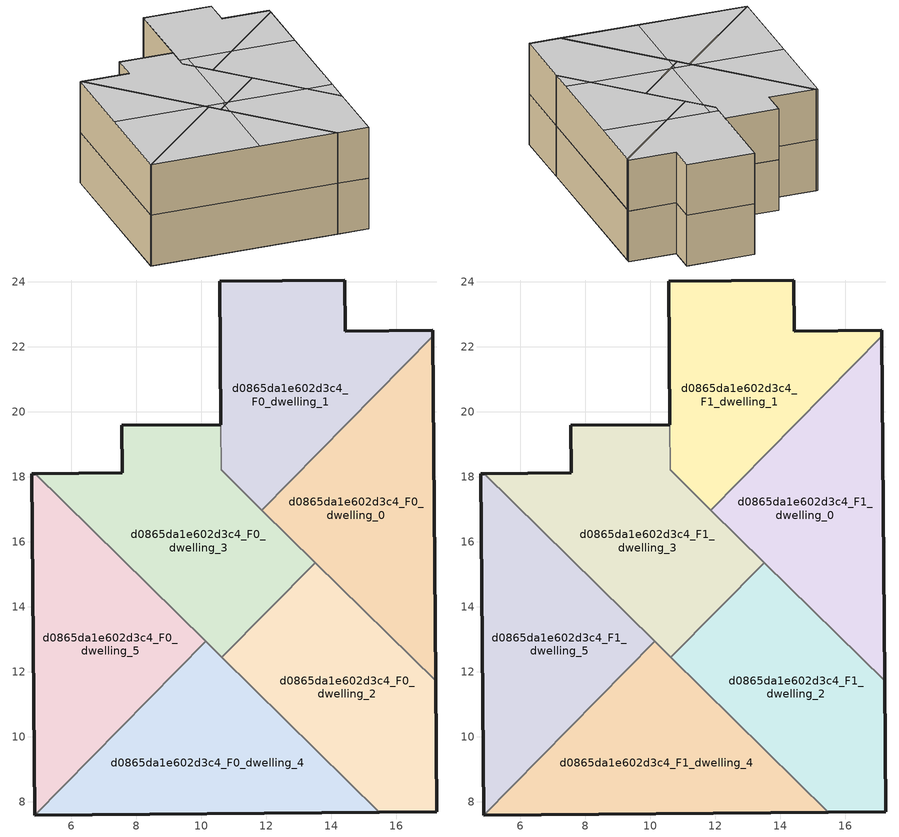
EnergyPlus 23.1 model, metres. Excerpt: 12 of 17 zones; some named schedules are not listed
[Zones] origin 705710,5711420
d0865da1e602d3c4_F0_dwelling_0
 floor ground (EU_floor_Construction): 17.22,11.71 17.13,22.32 11.87,16.97 z0
 wall outside (EU_wall_Construction): 17.13,22.32 17.22,11.71 z0:3
 wall to d0865da1e602d3c4_F0_dwelling_1 (EU_wall_Construction): 11.87,16.97 17.13,22.32 z0:3
 wall to d0865da1e602d3c4_F0_dwelling_2 (EU_wall_Construction): 17.22,11.71 13.51,15.36 z0:3
 wall to d0865da1e602d3c4_F0_dwelling_3 (EU_wall_Construction): 13.51,15.36 11.87,16.97 z0:3
d0865da1e602d3c4_F0_dwelling_1
 floor ground (EU_floor_Construction): 11.87,16.97 17.13,22.32 17.13,22.51 14.44,22.49 14.43,24.06 10.57,24.02 10.62,18.21 z0
 wall outside (EU_wall_Construction): 10.61,19.6 10.57,24.02 14.43,24.06 14.44,22.49 17.13,22.51 17.13,22.32 z0:3
 wall to d0865da1e602d3c4_F0_dwelling_3 (EU_wall_Construction): 11.87,16.97 10.62,18.21 10.61,19.6 z0:3
d0865da1e602d3c4_F0_dwelling_2
 floor ground (EU_floor_Construction): 17.25,7.69 17.22,11.71 13.51,15.36 10.64,12.44 15.48,7.68 z0
 wall outside (EU_wall_Construction): 17.22,11.71 17.25,7.69 15.48,7.68 z0:3
 wall to d0865da1e602d3c4_F0_dwelling_3 (EU_wall_Construction): 10.64,12.44 13.51,15.36 z0:3
 wall to d0865da1e602d3c4_F0_dwelling_4 (EU_wall_Construction): 15.48,7.68 10.64,12.44 z0:3
d0865da1e602d3c4_F0_dwelling_3
 floor ground (EU_floor_Construction): 10.64,12.44 13.51,15.36 10.62,18.21 10.61,19.6 7.56,19.58 7.57,18.12 4.89,18.1 z0
 wall outside (EU_wall_Construction): 4.89,18.1 7.57,18.12 7.56,19.58 10.61,19.6 z0:3
 wall to d0865da1e602d3c4_F0_dwelling_5 (EU_wall_Construction): 10.14,12.94 4.89,18.1 z0:3
 wall to d0865da1e602d3c4_F0_dwelling_4 (EU_wall_Construction): 10.64,12.44 10.14,12.94 z0:3
d0865da1e602d3c4_F0_dwelling_4
 floor ground (EU_floor_Construction): 15.48,7.68 10.14,12.94 4.88,7.59 z0
 wall outside (EU_wall_Construction): 15.48,7.68 4.88,7.59 z0:3
 wall to d0865da1e602d3c4_F0_dwelling_5 (EU_wall_Construction): 4.88,7.59 10.14,12.94 z0:3
d0865da1e602d3c4_F0_dwelling_5
 floor ground (EU_floor_Construction): 4.88,7.59 10.14,12.94 4.89,18.1 4.79,18.1 z0
 wall outside (EU_wall_Construction): 4.88,7.59 4.79,18.1 4.89,18.1 z0:3
d0865da1e602d3c4_F1_dwelling_0
 floor to d0865da1e602d3c4_F0_dwelling_0 (EU_floor_Construction): 17.22,11.71 17.13,22.32 11.87,16.97 z3
 wall outside (EU_wall_Construction): 17.13,22.32 17.22,11.71 z3:6
 wall to d0865da1e602d3c4_F1_dwelling_1 (EU_wall_Construction): 11.87,16.97 17.13,22.32 z3:6
 wall to d0865da1e602d3c4_F1_dwelling_2 (EU_wall_Construction): 17.22,11.71 13.51,15.36 z3:6
 wall to d0865da1e602d3c4_F1_dwelling_3 (EU_wall_Construction): 13.51,15.36 11.87,16.97 z3:6
 ceiling to d0865da1e602d3c4_F2_dwelling_3 (EU_floor_Construction): 17.16,18.71 17.21,13.14 15.78,13.13 11.87,16.97 13.56,18.69 z6
 ceiling to d0865da1e602d3c4_F2_dwelling_4 (EU_floor_Construction): 17.13,22.32 17.16,18.71 13.56,18.69 z6
 ceiling to d0865da1e602d3c4_F2_dwelling_1 (EU_floor_Construction): 17.21,13.14 17.22,11.71 15.78,13.13 z6
d0865da1e602d3c4_F1_dwelling_1
 floor to d0865da1e602d3c4_F0_dwelling_1 (EU_floor_Construction): 11.87,16.97 17.13,22.32 17.13,22.51 14.44,22.49 14.43,24.06 10.57,24.02 10.62,18.21 z3
 wall outside (EU_wall_Construction): 10.61,19.6 10.57,24.02 14.43,24.06 14.44,22.49 17.13,22.51 17.13,22.32 z3:6
 wall to d0865da1e602d3c4_F1_dwelling_3 (EU_wall_Construction): 11.87,16.97 10.62,18.21 10.61,19.6 z3:6
 ceiling to d0865da1e602d3c4_F2_dwelling_4 (EU_floor_Construction): 17.13,22.51 17.13,22.32 13.56,18.69 10.62,18.66 10.57,24.02 14.43,24.06 14.44,22.49 z6
 ceiling to d0865da1e602d3c4_F2_dwelling_2 (EU_floor_Construction): 11.1,18.67 11.11,17.72 10.62,18.21 10.61,18.66 z6
 ceiling to d0865da1e602d3c4_F2_dwelling_3 (EU_floor_Construction): 13.56,18.69 11.87,16.97 11.11,17.72 11.1,18.67 z6
 roof outside (EU_roof_Construction): 10.57,24.02 10.62,18.66 10.62,18.21 z6
d0865da1e602d3c4_F1_dwelling_2
 floor to d0865da1e602d3c4_F0_dwelling_2 (EU_floor_Construction): 17.25,7.69 17.22,11.71 13.51,15.36 10.64,12.44 15.48,7.68 z3
 wall outside (EU_wall_Construction): 17.22,11.71 17.25,7.69 15.48,7.68 z3:6
 wall to d0865da1e602d3c4_F1_dwelling_3 (EU_wall_Construction): 10.64,12.44 13.51,15.36 z3:6
 wall to d0865da1e602d3c4_F1_dwelling_4 (EU_wall_Construction): 15.48,7.68 10.64,12.44 z3:6
 ceiling to d0865da1e602d3c4_F2_dwelling_1 (EU_floor_Construction): 17.22,11.71 17.25,7.69 15.48,7.68 11.03,12.06 11.02,12.83 11.28,13.1 15.78,13.13 z6
 ceiling to d0865da1e602d3c4_F2_dwelling_0 (EU_floor_Construction): 11.02,12.83 11.03,12.06 10.64,12.44 z6
 ceiling to d0865da1e602d3c4_F2_dwelling_3 (EU_floor_Construction): 15.78,13.13 11.28,13.1 13.51,15.36 z6
d0865da1e602d3c4_F1_dwelling_3
 floor to d0865da1e602d3c4_F0_dwelling_3 (EU_floor_Construction): 10.64,12.44 13.51,15.36 10.62,18.21 10.61,19.6 7.56,19.58 7.57,18.12 4.89,18.1 z3
 wall outside (EU_wall_Construction): 4.89,18.1 7.57,18.12 7.56,19.58 10.61,19.6 z3:6
 wall to d0865da1e602d3c4_F1_dwelling_5 (EU_wall_Construction): 10.14,12.94 4.89,18.1 z3:6
 wall to d0865da1e602d3c4_F1_dwelling_4 (EU_wall_Construction): 10.64,12.44 10.14,12.94 z3:6
 ceiling to d0865da1e602d3c4_F2_dwelling_2 (EU_floor_Construction): 10.61,19.6 10.62,18.21 11.11,17.72 11.15,13.09 9.98,13.09 4.89,18.1 7.57,18.12 7.56,19.58 z6
 ceiling to d0865da1e602d3c4_F2_dwelling_3 (EU_floor_Construction): 13.51,15.36 11.28,13.1 11.15,13.09 11.11,17.72 z6
 ceiling to d0865da1e602d3c4_F2_dwelling_1 (EU_floor_Construction): 11.28,13.1 11.02,12.83 11.02,13.09 z6
 ceiling to d0865da1e602d3c4_F2_dwelling_0 (EU_floor_Construction): 11.02,13.09 11.02,12.83 10.64,12.44 9.98,13.09 z6
d0865da1e602d3c4_F1_dwelling_4
 floor to d0865da1e602d3c4_F0_dwelling_4 (EU_floor_Construction): 15.48,7.68 10.14,12.94 4.88,7.59 z3
 wall outside (EU_wall_Construction): 15.48,7.68 4.88,7.59 z3:6
 wall to d0865da1e602d3c4_F1_dwelling_5 (EU_wall_Construction): 4.88,7.59 10.14,12.94 z3:6
 ceiling to d0865da1e602d3c4_F2_dwelling_0 (EU_floor_Construction): 11.03,12.06 11.06,7.64 4.88,7.59 10.14,12.94 z6
 ceiling to d0865da1e602d3c4_F2_dwelling_1 (EU_floor_Construction): 15.48,7.68 11.06,7.64 11.03,12.06 z6
d0865da1e602d3c4_F1_dwelling_5
 floor to d0865da1e602d3c4_F0_dwelling_5 (EU_floor_Construction): 4.88,7.59 10.14,12.94 4.89,18.1 4.79,18.1 z3
 wall outside (EU_wall_Construction): 4.88,7.59 4.79,18.1 4.89,18.1 z3:6
 ceiling to d0865da1e602d3c4_F2_dwelling_0 (EU_floor_Construction): 10.14,12.94 4.88,7.59 4.83,13.04 9.98,13.09 z6
 ceiling to d0865da1e602d3c4_F2_dwelling_2 (EU_floor_Construction): 9.98,13.09 4.83,13.04 4.79,18.1 4.89,18.1 z6
[Building]
EU S2 Campaign: North Axis=0; Terrain=City; Solar Distribution=FullExterior
[Site:Location]
London: Latitude=51.5; Longitude=-0.5; Time Zone=0; Elevation=25
[SizingPeriod:WeatherFileDays]
AnnualSizingPeriod: Begin Month=1; Begin Day of Month=1; End Month=12; End Day of Month=31; Day of Week for Start Day=Monday; Use Weather File Daylight Saving Period=No; Use Weather File Rain and Snow Indicators=No
[MATERIAL]
EU_InternalMass_Material: Roughness=MediumRough; Thickness=0.1; Conductivity=1; Density=1800; Specific Heat=900; Thermal Absorptance=0.9; Solar Absorptance=0.7; Visible Absorptance=0.7
[MATERIAL:NOMASS] Roughness=MediumRough; Thermal Absorptance=0.9; Solar Absorptance=0.7; Visible Absorptance=0.7
Name | Thermal Resistance
EU_wall_NoMass | 1.04674
EU_roof_NoMass | 4.32442
EU_floor_NoMass | 2.04616
[CONSTRUCTION]
EU_wall_Construction: EU_wall_NoMass
EU_roof_Construction: EU_roof_NoMass
EU_floor_Construction: EU_floor_NoMass
EU_InternalMass_Construction: EU_InternalMass_Material
[ZONE] Type=1; Multiplier=1; Ceiling Height=autocalculate; Floor Area=autocalculate; Part of Total Floor Area=Yes
Name | Volume
d0865da1e602d3c4_F0_dwelling_0; d0865da1e602d3c4_F1_dwelling_0 | 84.394
d0865da1e602d3c4_F0_dwelling_1; d0865da1e602d3c4_F1_dwelling_1 | 81.498
d0865da1e602d3c4_F0_dwelling_2; d0865da1e602d3c4_F1_dwelling_2 | 84.3809
d0865da1e602d3c4_F0_dwelling_3; d0865da1e602d3c4_F1_dwelling_3 | 87.323
d0865da1e602d3c4_F0_dwelling_4; d0865da1e602d3c4_F1_dwelling_4 | 84.3948
d0865da1e602d3c4_F0_dwelling_5; d0865da1e602d3c4_F1_dwelling_5 | 84.397
[INTERNALMASS] Construction=EU_InternalMass_Construction
Name | Zone or ZoneList | Surface Area
d0865da1e602d3c4_F0_dwelling_0_EU_InternalMass | d0865da1e602d3c4_F0_dwelling_0 | 28.1316
d0865da1e602d3c4_F0_dwelling_1_EU_InternalMass | d0865da1e602d3c4_F0_dwelling_1 | 27.1646
d0865da1e602d3c4_F0_dwelling_2_EU_InternalMass | d0865da1e602d3c4_F0_dwelling_2 | 28.1267
d0865da1e602d3c4_F0_dwelling_3_EU_InternalMass | d0865da1e602d3c4_F0_dwelling_3 | 29.1071
d0865da1e602d3c4_F0_dwelling_4_EU_InternalMass | d0865da1e602d3c4_F0_dwelling_4 | 28.1316
d0865da1e602d3c4_F0_dwelling_5_EU_InternalMass | d0865da1e602d3c4_F0_dwelling_5 | 28.132
d0865da1e602d3c4_F1_dwelling_0_EU_InternalMass | d0865da1e602d3c4_F1_dwelling_0 | 28.1316
d0865da1e602d3c4_F1_dwelling_1_EU_InternalMass | d0865da1e602d3c4_F1_dwelling_1 | 27.1646
d0865da1e602d3c4_F1_dwelling_2_EU_InternalMass | d0865da1e602d3c4_F1_dwelling_2 | 28.1267
d0865da1e602d3c4_F1_dwelling_3_EU_InternalMass | d0865da1e602d3c4_F1_dwelling_3 | 29.1071
d0865da1e602d3c4_F1_dwelling_4_EU_InternalMass | d0865da1e602d3c4_F1_dwelling_4 | 28.1316
d0865da1e602d3c4_F1_dwelling_5_EU_InternalMass | d0865da1e602d3c4_F1_dwelling_5 | 28.132
[OTHEREQUIPMENT] Fuel Type=Electricity; Design Level Calculation Method=Watts/Area; Power per Zone Floor Area=1; Fraction Latent=0; Fraction Radiant=0; Fraction Lost=0; Carbon Dioxide Generation Rate=0; EndUse Subcategory=EU_Step8_InternalGains
Name | Zone or ZoneList or Space or SpaceList | Schedule
EU_Step8_InternalGain_d0865da1e602d3c4_F0_dwelling_0_f000 | d0865da1e602d3c4_F0_dwelling_0 | EU_Step8_GainSchedule_d0865da1e602d3c4_F0_dwelling_0_f000
EU_Step8_InternalGain_d0865da1e602d3c4_F0_dwelling_1_f000 | d0865da1e602d3c4_F0_dwelling_1 | EU_Step8_GainSchedule_d0865da1e602d3c4_F0_dwelling_1_f000
EU_Step8_InternalGain_d0865da1e602d3c4_F0_dwelling_2_f000 | d0865da1e602d3c4_F0_dwelling_2 | EU_Step8_GainSchedule_d0865da1e602d3c4_F0_dwelling_2_f000
EU_Step8_InternalGain_d0865da1e602d3c4_F0_dwelling_3_f000 | d0865da1e602d3c4_F0_dwelling_3 | EU_Step8_GainSchedule_d0865da1e602d3c4_F0_dwelling_3_f000
EU_Step8_InternalGain_d0865da1e602d3c4_F0_dwelling_4_f000 | d0865da1e602d3c4_F0_dwelling_4 | EU_Step8_GainSchedule_d0865da1e602d3c4_F0_dwelling_4_f000
EU_Step8_InternalGain_d0865da1e602d3c4_F0_dwelling_5_f000 | d0865da1e602d3c4_F0_dwelling_5 | EU_Step8_GainSchedule_d0865da1e602d3c4_F0_dwelling_5_f000
EU_Step8_InternalGain_d0865da1e602d3c4_F1_dwelling_0_f000 | d0865da1e602d3c4_F1_dwelling_0 | EU_Step8_GainSchedule_d0865da1e602d3c4_F1_dwelling_0_f000
EU_Step8_InternalGain_d0865da1e602d3c4_F1_dwelling_1_f000 | d0865da1e602d3c4_F1_dwelling_1 | EU_Step8_GainSchedule_d0865da1e602d3c4_F1_dwelling_1_f000
EU_Step8_InternalGain_d0865da1e602d3c4_F1_dwelling_2_f000 | d0865da1e602d3c4_F1_dwelling_2 | EU_Step8_GainSchedule_d0865da1e602d3c4_F1_dwelling_2_f000
EU_Step8_InternalGain_d0865da1e602d3c4_F1_dwelling_3_f000 | d0865da1e602d3c4_F1_dwelling_3 | EU_Step8_GainSchedule_d0865da1e602d3c4_F1_dwelling_3_f000
EU_Step8_InternalGain_d0865da1e602d3c4_F1_dwelling_4_f000 | d0865da1e602d3c4_F1_dwelling_4 | EU_Step8_GainSchedule_d0865da1e602d3c4_F1_dwelling_4_f000
EU_Step8_InternalGain_d0865da1e602d3c4_F1_dwelling_5_f000 | d0865da1e602d3c4_F1_dwelling_5 | EU_Step8_GainSchedule_d0865da1e602d3c4_F1_dwelling_5_f000
[ZONEVENTILATION:DESIGNFLOWRATE] Schedule=EU_AlwaysOn; Design Flow Rate Calculation Method=AirChanges/Hour; Air Changes per Hour=0.488719; Ventilation Type=Natural; Fan Pressure Rise=0; Fan Total Efficiency=1; Constant Term Coefficient=1; Temperature Term Coefficient=0; Velocity Term Coefficient=0; Velocity Squared Term Coefficient=0; Minimum Indoor Temperature=-100; Maximum Indoor Temperature=100; Delta Temperature=-100; Minimum Outdoor Temperature=-100; Maximum Outdoor Temperature=100; Maximum Wind Speed=40
Name | Zone or ZoneList or Space or SpaceList
EU_ConstantAir_d0865da1e602d3c4_F0_dwelling_0 | d0865da1e602d3c4_F0_dwelling_0
EU_ConstantAir_d0865da1e602d3c4_F0_dwelling_1 | d0865da1e602d3c4_F0_dwelling_1
EU_ConstantAir_d0865da1e602d3c4_F0_dwelling_2 | d0865da1e602d3c4_F0_dwelling_2
EU_ConstantAir_d0865da1e602d3c4_F0_dwelling_3 | d0865da1e602d3c4_F0_dwelling_3
EU_ConstantAir_d0865da1e602d3c4_F0_dwelling_4 | d0865da1e602d3c4_F0_dwelling_4
EU_ConstantAir_d0865da1e602d3c4_F0_dwelling_5 | d0865da1e602d3c4_F0_dwelling_5
EU_ConstantAir_d0865da1e602d3c4_F1_dwelling_0 | d0865da1e602d3c4_F1_dwelling_0
EU_ConstantAir_d0865da1e602d3c4_F1_dwelling_1 | d0865da1e602d3c4_F1_dwelling_1
EU_ConstantAir_d0865da1e602d3c4_F1_dwelling_2 | d0865da1e602d3c4_F1_dwelling_2
EU_ConstantAir_d0865da1e602d3c4_F1_dwelling_3 | d0865da1e602d3c4_F1_dwelling_3
EU_ConstantAir_d0865da1e602d3c4_F1_dwelling_4 | d0865da1e602d3c4_F1_dwelling_4
EU_ConstantAir_d0865da1e602d3c4_F1_dwelling_5 | d0865da1e602d3c4_F1_dwelling_5
[HVACTEMPLATE:THERMOSTAT] Constant Heating Setpoint=20; Constant Cooling Setpoint=50
EU_HeatOnly_d0865da1e602d3c4_F0_dwelling_0; EU_HeatOnly_d0865da1e602d3c4_F0_dwelling_1; EU_HeatOnly_d0865da1e602d3c4_F0_dwelling_2; EU_HeatOnly_d0865da1e602d3c4_F0_dwelling_3; EU_HeatOnly_d0865da1e602d3c4_F0_dwelling_4; EU_HeatOnly_d0865da1e602d3c4_F0_dwelling_5; EU_HeatOnly_d0865da1e602d3c4_F1_dwelling_0; EU_HeatOnly_d0865da1e602d3c4_F1_dwelling_1; EU_HeatOnly_d0865da1e602d3c4_F1_dwelling_2; EU_HeatOnly_d0865da1e602d3c4_F1_dwelling_3; EU_HeatOnly_d0865da1e602d3c4_F1_dwelling_4; EU_HeatOnly_d0865da1e602d3c4_F1_dwelling_5; EU_HeatOnly_d0865da1e602d3c4_F2_dwelling_0; EU_HeatOnly_d0865da1e602d3c4_F2_dwelling_1; EU_HeatOnly_d0865da1e602d3c4_F2_dwelling_2; EU_HeatOnly_d0865da1e602d3c4_F2_dwelling_3; EU_HeatOnly_d0865da1e602d3c4_F2_dwelling_4
[HVACTEMPLATE:ZONE:IDEALLOADSAIRSYSTEM] System Availability Schedule=EU_AlwaysOn; Maximum Heating Supply Air Temperature=50; Minimum Cooling Supply Air Temperature=13; Maximum Heating Supply Air Humidity Ratio=0.0156; Minimum Cooling Supply Air Humidity Ratio=0.0077; Heating Limit=NoLimit; Cooling Limit=NoLimit; Heating Availability Schedule=EU_AlwaysOn; Cooling Availability Schedule=EU_CoolingOff; Dehumidification Control Type=ConstantSensibleHeatRatio; Cooling Sensible Heat Ratio=0.7; Dehumidification Setpoint=60; Humidification Control Type=None; Humidification Setpoint=30; Outdoor Air Method=None; Outdoor Air Flow Rate per Person=0.00944; Outdoor Air Flow Rate per Zone Floor Area=0; Outdoor Air Flow Rate per Zone=0; Demand Controlled Ventilation Type=None; Outdoor Air Economizer Type=NoEconomizer; Heat Recovery Type=None; Sensible Heat Recovery Effectiveness=0.7; Latent Heat Recovery Effectiveness=0.65
Name | Template Thermostat
d0865da1e602d3c4_F0_dwelling_0 | EU_HeatOnly_d0865da1e602d3c4_F0_dwelling_0
d0865da1e602d3c4_F0_dwelling_1 | EU_HeatOnly_d0865da1e602d3c4_F0_dwelling_1
d0865da1e602d3c4_F0_dwelling_2 | EU_HeatOnly_d0865da1e602d3c4_F0_dwelling_2
d0865da1e602d3c4_F0_dwelling_3 | EU_HeatOnly_d0865da1e602d3c4_F0_dwelling_3
d0865da1e602d3c4_F0_dwelling_4 | EU_HeatOnly_d0865da1e602d3c4_F0_dwelling_4
d0865da1e602d3c4_F0_dwelling_5 | EU_HeatOnly_d0865da1e602d3c4_F0_dwelling_5
d0865da1e602d3c4_F1_dwelling_0 | EU_HeatOnly_d0865da1e602d3c4_F1_dwelling_0
d0865da1e602d3c4_F1_dwelling_1 | EU_HeatOnly_d0865da1e602d3c4_F1_dwelling_1
d0865da1e602d3c4_F1_dwelling_2 | EU_HeatOnly_d0865da1e602d3c4_F1_dwelling_2
d0865da1e602d3c4_F1_dwelling_3 | EU_HeatOnly_d0865da1e602d3c4_F1_dwelling_3
d0865da1e602d3c4_F1_dwelling_4 | EU_HeatOnly_d0865da1e602d3c4_F1_dwelling_4
d0865da1e602d3c4_F1_dwelling_5 | EU_HeatOnly_d0865da1e602d3c4_F1_dwelling_5
[SIZING:ZONE] Zone Cooling Design Supply Air Temperature Input Method=SupplyAirTemperature; Zone Cooling Design Supply Air Temperature=13; Zone Heating Design Supply Air Temperature Input Method=SupplyAirTemperature; Zone Heating Design Supply Air Temperature=50; Zone Cooling Design Supply Air Humidity Ratio=0.008; Zone Heating Design Supply Air Humidity Ratio=0.008; Cooling Design Air Flow Method=DesignDay; Cooling Design Air Flow Rate=0; Cooling Minimum Air Flow per Zone Floor Area=0.000762; Cooling Minimum Air Flow=0; Cooling Minimum Air Flow Fraction=0.2; Heating Design Air Flow Method=DesignDay; Heating Design Air Flow Rate=0; Heating Maximum Air Flow per Zone Floor Area=0.002032; Heating Maximum Air Flow=0.141576; Heating Maximum Air Flow Fraction=0.3; Account for Dedicated Outdoor Air System=No; Dedicated Outdoor Air System Control Strategy=NeutralSupplyAir; Dedicated Outdoor Air Low Setpoint Temperature for Design=autosize; Dedicated Outdoor Air High Setpoint Temperature for Design=autosize; Zone Load Sizing Method=Sensible Load Only No Latent Load; Zone Latent Cooling Design Supply Air Humidity Ratio Input Method=HumidityRatioDifference; Zone Cooling Design Supply Air Humidity Ratio Difference=0.005; Zone Latent Heating Design Supply Air Humidity Ratio Input Method=HumidityRatioDifference; Zone Humidification Design Supply Air Humidity Ratio Difference=0.005
d0865da1e602d3c4_F0_dwelling_0; d0865da1e602d3c4_F0_dwelling_1; d0865da1e602d3c4_F0_dwelling_2; d0865da1e602d3c4_F0_dwelling_3; d0865da1e602d3c4_F0_dwelling_4; d0865da1e602d3c4_F0_dwelling_5; d0865da1e602d3c4_F1_dwelling_0; d0865da1e602d3c4_F1_dwelling_1; d0865da1e602d3c4_F1_dwelling_2; d0865da1e602d3c4_F1_dwelling_3; d0865da1e602d3c4_F1_dwelling_4; d0865da1e602d3c4_F1_dwelling_5
[SCHEDULE:FILE] Column Number=1; Rows to Skip at Top=0; Number of Hours of Data=8760; Column Separator=Comma; Interpolate to Timestep=No; Minutes per Item=60; Adjust Schedule for Daylight Savings=Yes
Name | File
EU_Step8_GainSchedule_d0865da1e602d3c4_F0_dwelling_0_f000 | ../../schedules/d0865da1e602d3c4/d0865da1e602d3c4_F0_dwelling_0_f000_gain.csv
EU_Step8_GainSchedule_d0865da1e602d3c4_F0_dwelling_1_f000 | ../../schedules/d0865da1e602d3c4/d0865da1e602d3c4_F0_dwelling_1_f000_gain.csv
EU_Step8_GainSchedule_d0865da1e602d3c4_F0_dwelling_2_f000 | ../../schedules/d0865da1e602d3c4/d0865da1e602d3c4_F0_dwelling_2_f000_gain.csv
EU_Step8_GainSchedule_d0865da1e602d3c4_F0_dwelling_3_f000 | ../../schedules/d0865da1e602d3c4/d0865da1e602d3c4_F0_dwelling_3_f000_gain.csv
EU_Step8_GainSchedule_d0865da1e602d3c4_F0_dwelling_4_f000 | ../../schedules/d0865da1e602d3c4/d0865da1e602d3c4_F0_dwelling_4_f000_gain.csv
EU_Step8_GainSchedule_d0865da1e602d3c4_F0_dwelling_5_f000 | ../../schedules/d0865da1e602d3c4/d0865da1e602d3c4_F0_dwelling_5_f000_gain.csv
EU_Step8_GainSchedule_d0865da1e602d3c4_F1_dwelling_0_f000 | ../../schedules/d0865da1e602d3c4/d0865da1e602d3c4_F1_dwelling_0_f000_gain.csv
EU_Step8_GainSchedule_d0865da1e602d3c4_F1_dwelling_1_f000 | ../../schedules/d0865da1e602d3c4/d0865da1e602d3c4_F1_dwelling_1_f000_gain.csv
EU_Step8_GainSchedule_d0865da1e602d3c4_F1_dwelling_2_f000 | ../../schedules/d0865da1e602d3c4/d0865da1e602d3c4_F1_dwelling_2_f000_gain.csv
